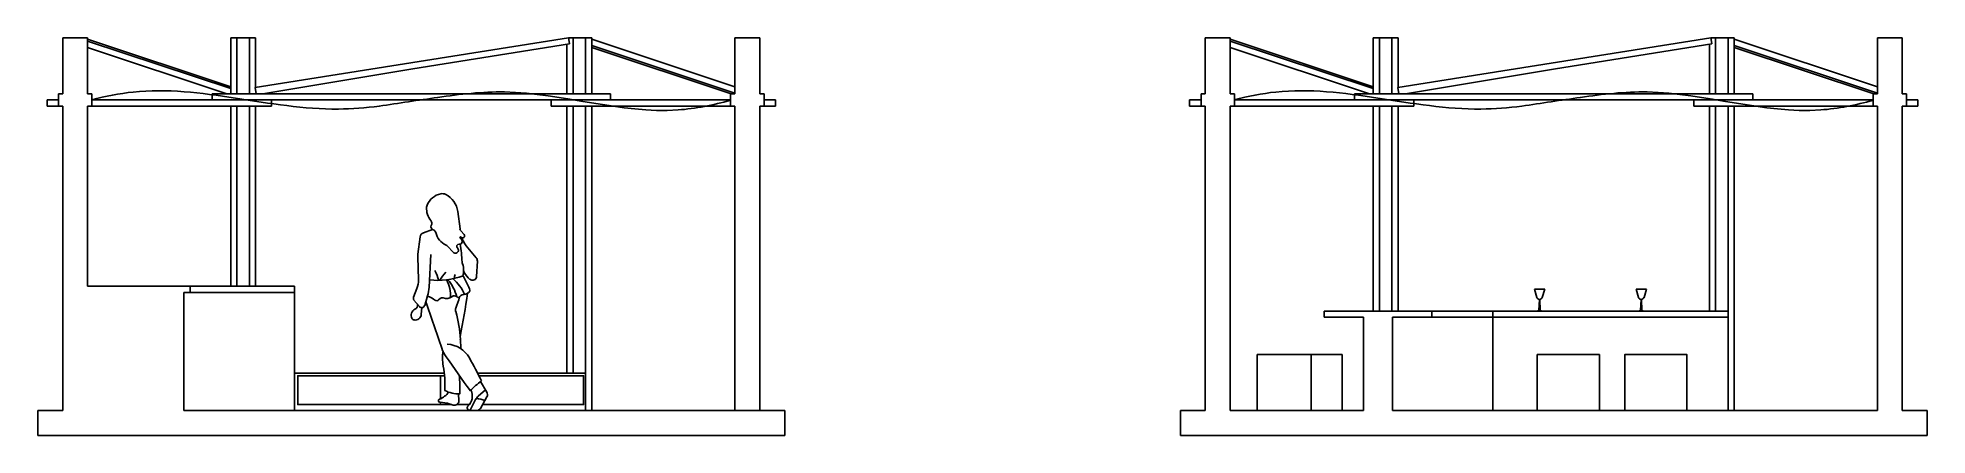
# Model space of a CAD drawing. Header units: inches. Extents: x -87.7 to -72.5, y 513 to 516.2.
import ezdxf

# ---------------------------------------------------------------- set-up
doc = ezdxf.new("R2010")
doc.units = ezdxf.units.IN
doc.header["$MEASUREMENT"] = 0
for name, color, linetype in [('ANTIKEIMENA', 2, 'Continuous'), ('PROVOLES TOIXON', 3, 'Continuous'), ('YPOSTILOMATA', 4, 'Continuous')]:
    doc.layers.add(name, color=color, linetype=linetype)

# ---------------------------------------------------------------- blocks, each defined once
blk = doc.blocks.new('Archi.Space.Kitchen515')
at = {"ltscale": 50}
for p, q in [((368.28, 181.99), (367.95, 183.14)), ((369.4, 183.14), (367.95, 183.14)), ((368.58, 180.16), (368.65, 181.7)), ((368.76, 180.16), (368.7, 181.7)), ((369.06, 181.99), (369.4, 183.14)), ((368.16, 180.05), (368.58, 180.16)), ((369.18, 180.05), (368.16, 180.05)), ((368.58, 180.16), (368.76, 180.16)), ((369.18, 180.05), (368.76, 180.16))]:
    blk.add_line(p, q, dxfattribs=at)
blk.add_arc((368.67, 182.1), 0.405, 196.4774, 343.5226, dxfattribs=at)

msp = doc.modelspace()

# ---------------------------------------------------------------- linework, layer by layer
at = {"layer": 'ANTIKEIMENA'}
for p, q in [((-86.129, 515.798), (-87.279, 516.181)), ((-86.129, 515.784), (-87.279, 516.167)), ((-87.279, 516.116), (-86.16, 515.743)), ((-83.417, 516.193), (-85.934, 515.793)), ((-84.666, 515.944), (-83.409, 516.144)), ((-83.409, 516.144), (-83.417, 516.194)), ((-82.079, 515.799), (-83.229, 516.182)), ((-83.229, 516.131), (-82.079, 515.748)), ((-83.229, 516.116), (-82.108, 515.743)), ((-76.95, 515.798), (-78.1, 516.181)), ((-76.95, 515.784), (-78.1, 516.167)), ((-78.1, 516.116), (-76.98, 515.743)), ((-74.237, 516.193), (-76.754, 515.793)), ((-75.486, 515.944), (-74.229, 516.144)), ((-74.229, 516.144), (-74.237, 516.194)), ((-72.9, 515.799), (-74.05, 516.182)), ((-74.05, 516.131), (-72.9, 515.748)), ((-74.05, 516.116), (-72.929, 515.743)), ((-85.871, 515.743), (-84.666, 515.944)), ((-76.691, 515.743), (-75.486, 515.944)), ((-87.605, 515.693), (-87.514, 515.693)), ((-87.605, 515.643), (-87.605, 515.693)), ((-87.245, 515.693), (-86.033, 515.693)), ((-86.279, 515.743), (-83.079, 515.743)), ((-86.279, 515.743), (-86.279, 515.693)), ((-86.279, 515.734), (-86.279, 515.693)), ((-86.033, 515.693), (-83.637, 515.693)), ((-85.934, 515.793), (-85.926, 515.743)), ((-85.803, 515.693), (-85.803, 515.643)), ((-84.597, 515.693), (-83.541, 515.693)), ((-83.555, 515.643), (-83.555, 515.693)), ((-83.541, 515.693), (-83.419, 515.693)), ((-83.419, 515.693), (-82.114, 515.693)), ((-83.229, 515.743), (-83.079, 515.743)), ((-83.079, 515.743), (-83.079, 515.693)), ((-81.845, 515.693), (-81.753, 515.693)), ((-81.753, 515.693), (-81.753, 515.643)), ((-78.426, 515.693), (-78.334, 515.693)), ((-78.426, 515.643), (-78.426, 515.693)), ((-78.065, 515.693), (-76.854, 515.693)), ((-77.1, 515.743), (-73.9, 515.743)), ((-77.1, 515.743), (-77.1, 515.693)), ((-77.1, 515.734), (-77.1, 515.693)), ((-76.854, 515.693), (-74.457, 515.693)), ((-76.754, 515.793), (-76.746, 515.743)), ((-76.624, 515.693), (-76.624, 515.643)), ((-75.418, 515.693), (-74.361, 515.693)), ((-74.376, 515.643), (-74.376, 515.693)), ((-74.361, 515.693), (-74.24, 515.693)), ((-74.24, 515.693), (-72.934, 515.693)), ((-74.05, 515.743), (-73.9, 515.743)), ((-73.9, 515.743), (-73.9, 515.693)), ((-72.665, 515.693), (-72.574, 515.693)), ((-72.574, 515.693), (-72.574, 515.643)), ((-87.605, 515.643), (-87.514, 515.643)), ((-87.245, 515.643), (-86.034, 515.643)), ((-86.034, 515.643), (-85.803, 515.643)), ((-83.555, 515.643), (-83.541, 515.643)), ((-83.541, 515.643), (-83.419, 515.643)), ((-83.419, 515.643), (-82.114, 515.643)), ((-81.845, 515.643), (-81.753, 515.643)), ((-78.426, 515.643), (-78.334, 515.643)), ((-78.065, 515.643), (-76.854, 515.643)), ((-76.854, 515.643), (-76.624, 515.643)), ((-74.376, 515.643), (-74.361, 515.643)), ((-74.361, 515.643), (-74.24, 515.643)), ((-74.24, 515.643), (-72.934, 515.643)), ((-72.665, 515.643), (-72.574, 515.643)), ((-84.287, 514.655), (-84.305, 514.796)), ((-84.625, 514.451), (-84.607, 514.592)), ((-84.281, 514.64), (-84.253, 514.609)), ((-84.522, 514.449), (-84.536, 514.186)), ((-84.388, 514.517), (-84.341, 514.467)), ((-84.277, 514.587), (-84.248, 514.534)), ((-86.456, 514.193), (-85.618, 514.193)), ((-86.456, 514.143), (-85.618, 514.143)), ((-85.618, 514.193), (-85.618, 513.193)), ((-84.661, 514.104), (-84.633, 514.175)), ((-84.614, 514.029), (-84.657, 514.082)), ((-84.595, 514.021), (-84.599, 513.966)), ((-84.548, 514.116), (-84.571, 514.038)), ((-84.459, 514.083), (-84.448, 514.094)), ((-76.479, 513.993), (-75.989, 513.993)), ((-75.989, 513.993), (-74.1, 513.993)), ((-75.989, 513.993), (-75.989, 513.193)), ((-74.1, 513.993), (-74.1, 513.193)), ((-76.479, 513.943), (-74.1, 513.943)), ((-84.281, 513.691), (-84.284, 513.766)), ((-77.882, 513.643), (-77.882, 513.193)), ((-77.199, 513.643), (-77.882, 513.643)), ((-77.449, 513.643), (-77.449, 513.193)), ((-77.199, 513.643), (-77.199, 513.193)), ((-85.618, 513.493), (-84.413, 513.493)), ((-84.443, 513.473), (-84.443, 513.287)), ((-84.146, 513.493), (-83.279, 513.493)), ((-84.072, 513.341), (-84.124, 513.425)), ((-83.279, 513.493), (-83.279, 513.193)), ((-84.443, 513.258), (-84.443, 513.24)), ((-84.299, 513.327), (-84.296, 513.272)), ((-84.205, 513.195), (-84.162, 513.281)), ((-84.083, 513.359), (-84.141, 513.307)), ((-84.124, 513.209), (-84.071, 513.302))]:
    msp.add_line(p, q, dxfattribs=at)
for points in [[(-84.552, 514.847, 0.084182), (-84.556, 514.829, 0.18287), (-84.522, 514.721, -0.283338), (-84.518, 514.683, 0.448165), (-84.503, 514.648)], [(-84.507, 514.65), (-84.581, 514.623, 0.282655), (-84.607, 514.592)], [(-84.388, 514.517, 0.102796), (-84.398, 514.525, -0.239171), (-84.482, 514.625)], [(-84.621, 514.245), (-84.626, 514.431, -0.037671), (-84.625, 514.451)], [(-84.341, 514.467, 1.049582), (-84.308, 514.501, -0.724707), (-84.295, 514.531, 0.865126), (-84.284, 514.578)], [(-84.248, 514.534, 0.049332), (-84.237, 514.518), (-84.157, 514.421)], [(-84.154, 514.271), (-84.148, 514.395, 0.186753), (-84.157, 514.421)], [(-84.263, 514.278), (-84.226, 514.206, -0.058164), (-84.209, 514.162)], [(-84.65, 514.008, 0.410382), (-84.674, 513.935, 0.232949), (-84.656, 513.922)], [(-84.448, 514.094, -0.309962), (-84.422, 514.099, 0.279999), (-84.353, 514.109)], [(-84.353, 514.109, -0.388449), (-84.311, 514.107, 0.513903), (-84.288, 514.11)], [(-84.422, 513.551, -0.066473), (-84.41, 513.354, 0.123785), (-84.289, 513.327, 0.03216), (-84.294, 513.477)], [(-84.453, 513.283, 0.770533), (-84.45, 513.259), (-84.388, 513.252)], [(-84.296, 513.272, -0.533602), (-84.342, 513.237), (-84.382, 513.25)], [(-84.211, 513.195), (-84.151, 513.193, 0.277321), (-84.124, 513.209)]]:
    msp.add_lwpolyline(points, format="xyb", dxfattribs=at)
for points in [[(-75.133, 513.193), (-75.633, 513.193), (-75.633, 513.643), (-75.133, 513.643)], [(-74.43, 513.193), (-74.93, 513.193), (-74.93, 513.643), (-74.43, 513.643)]]:
    msp.add_lwpolyline(points, close=True, dxfattribs=at)
for points in [[(-84.352, 513.24), (-85.591, 513.24), (-85.591, 513.473), (-84.411, 513.473)], [(-84.293, 513.473), (-84.291, 513.473)], [(-84.135, 513.473), (-83.295, 513.473), (-83.295, 513.24), (-84.106, 513.24)], [(-84.212, 513.24), (-84.312, 513.24)]]:
    msp.add_lwpolyline(points, dxfattribs=at)
for centre, radius, start, end in [((-84.412, 514.789), 0.151, 101.6633, 157.4814), ((-84.43, 514.875), 0.0637, 62.9455, 101.6633), ((-84.482, 514.773), 0.178, 7.2664, 62.9455), ((-84.513, 514.619), 0.0309, 12.8609, 71.4651), ((-84.282, 514.584), 0.00615, 41.46, 248.4617), ((-84.26, 514.659), 0.0278, 187.2664, 221.0092), ((-84.266, 514.598), 0.0161, 221.46, 41.0092), ((-85.353, 514.334), 1.084, 2.8914, 10.5542), ((-84.781, 514.157), 0.333, 14.3806, 29.0304), ((-84.208, 514.112), 0.273, 134.9881, 152.0934), ((-84.784, 514.405), 0.473, 341.554, 345.524), ((-84.223, 514.391), 0.047, 182.8914, 202.4437), ((-84.375, 514.328), 0.117, 355.8605, 22.4437), ((-84.402, 514.317), 0.144, 344.3038, 358.7899), ((-84.232, 514.318), 0.0263, 175.8605, 211.7984), ((-84.044, 514.434), 0.247, 211.7984, 228.6152), ((-84.803, 514.24), 0.182, 338.8266, 1.4085), ((-84.843, 514.202), 0.307, 343.676, 357.0018), ((-84.467, 514.811), 0.571, 263.362, 290.9524), ((-84.598, 514.127), 0.234, 353.661, 30.244), ((-84.645, 514.02), 0.344, 14.9862, 41.0205), ((-84.624, 513.95), 0.414, 25.413, 47.193), ((-91.185, 515.155), 7.033, 348.8063, 351.6789), ((-84.29, 514.26), 0.138, 278.223, 301.3713), ((-84.227, 514.158), 0.0186, 301.3713, 14.1225), ((-84.186, 514.273), 0.0321, 228.6152, 357.33), ((-84.64, 514.096), 0.0218, 158.8265, 219.5297), ((-84.667, 514.042), 0.0385, 296.9404, 8.9368), ((-84.595, 514.045), 0.0246, 219.5297, 343.676), ((15.938, 548.46), 106.221, 198.8912, 199.1046), ((-84.573, 513.986), 0.128, 48.5355, 79.6416), ((-84.474, 514.097), 0.0206, 228.5355, 315.5463), ((-84.274, 514.002), 0.049, 161.4885, 196.2716), ((-85.234, 513.722), 0.951, 2.603, 16.2716), ((-40.464, 499.334), 46.249, 161.372, 161.4885), ((-84.266, 514.099), 0.0245, 98.2229, 153.1099), ((-84.647, 513.969), 0.0483, 258.6425, 356.0855), ((-84.171, 513.785), 0.278, 199.1046, 214.9663), ((-84.4, 513.511), 0.216, 29.4491, 87.2259), ((-84.064, 513.775), 0.221, 182.1938, 182.603), ((-84.081, 513.619), 0.347, 171.1932, 191.1369), ((-51.504, 536.63), 40.14, 214.9663, 215.447), ((-87.267, 511.892), 3.508, 26.0196, 29.4491), ((-83.847, 513.042), 0.472, 124.5531, 139.1992), ((-84.527, 513.459), 0.191, 292.8659, 321.7851), ((-84.392, 513.223), 0.0288, 71.2315, 83.3276), ((-84.21, 513.214), 0.0192, 133.9881, 268.5742), ((-84.302, 513.309), 0.113, 313.9881, 24.7063), ((-84.082, 513.241), 0.0889, 131.4324, 153.1397), ((-84.272, 512.716), 0.587, 71.6491, 78.534), ((-84.105, 513.321), 0.0386, 330.5734, 31.8718)]:
    msp.add_arc(centre, radius, start, end, dxfattribs=at)
for points, knots in [([(-87.245, 515.694), (-87.135, 515.722), (-86.486, 515.855), (-85.704, 515.574), (-85.045, 515.63), (-84.935, 515.643)], [32.605648, 32.605648, 32.605648, 32.605648, 66.622286, 231.998133, 265.0539, 265.0539, 265.0539, 265.0539]), ([(-78.065, 515.694), (-77.955, 515.722), (-77.307, 515.855), (-76.524, 515.574), (-75.865, 515.63), (-75.756, 515.643)], [32.605648, 32.605648, 32.605648, 32.605648, 66.622286, 231.998133, 265.0539, 265.0539, 265.0539, 265.0539]), ([(-84.937, 515.643), (-84.78, 515.667), (-84.623, 515.69), (-84.466, 515.713), (-84.466, 515.713), (-84.466, 515.713), (-84.466, 515.713), (-84.287, 515.739), (-83.644, 515.814), (-82.85, 515.527), (-82.254, 515.652), (-82.114, 515.689)], [264.853084, 264.853084, 264.853084, 264.853084, 312.294791, 312.294791, 312.294791, 312.295926, 312.295926, 312.295926, 366.224432, 506.346721, 549.502794, 549.502794, 549.502794, 549.502794]), ([(-75.757, 515.643), (-75.6, 515.667), (-75.443, 515.69), (-75.286, 515.713), (-75.286, 515.713), (-75.286, 515.713), (-75.286, 515.713), (-75.108, 515.739), (-74.465, 515.814), (-73.67, 515.527), (-73.074, 515.652), (-72.934, 515.689)], [264.853084, 264.853084, 264.853084, 264.853084, 312.294791, 312.294791, 312.294791, 312.295926, 312.295926, 312.295926, 366.224432, 506.346721, 549.502794, 549.502794, 549.502794, 549.502794])]:
    msp.add_open_spline(points, degree=3, knots=knots, dxfattribs=at)
at = {"layer": 'PROVOLES TOIXON'}
for p, q in [((-86.129, 516.193), (-86.079, 516.193)), ((-86.129, 515.743), (-86.129, 516.193)), ((-86.079, 516.193), (-85.979, 516.193)), ((-86.079, 515.743), (-86.079, 516.193)), ((-85.979, 516.193), (-85.929, 516.193)), ((-85.979, 515.743), (-85.979, 516.193)), ((-85.929, 515.793), (-85.929, 516.193)), ((-83.429, 515.745), (-83.429, 516.141)), ((-83.417, 516.193), (-83.379, 516.193)), ((-83.379, 515.743), (-83.379, 516.193)), ((-83.379, 516.193), (-83.265, 516.193)), ((-83.279, 516.193), (-83.229, 516.193)), ((-83.279, 515.743), (-83.279, 516.193)), ((-83.229, 515.743), (-83.229, 516.193)), ((-76.95, 516.193), (-76.9, 516.193)), ((-76.95, 515.743), (-76.95, 516.193)), ((-76.9, 516.193), (-76.8, 516.193)), ((-76.9, 515.743), (-76.9, 516.193)), ((-76.8, 516.193), (-76.75, 516.193)), ((-76.8, 515.743), (-76.8, 516.193)), ((-76.75, 515.793), (-76.75, 516.193)), ((-74.25, 515.745), (-74.25, 516.141)), ((-74.237, 516.193), (-74.2, 516.193)), ((-74.2, 515.743), (-74.2, 516.193)), ((-74.2, 516.193), (-74.086, 516.193)), ((-74.1, 516.193), (-74.05, 516.193)), ((-74.1, 515.743), (-74.1, 516.193)), ((-74.05, 515.743), (-74.05, 516.193)), ((-86.129, 514.193), (-86.129, 515.643)), ((-86.079, 514.193), (-86.079, 515.643)), ((-85.979, 514.193), (-85.979, 515.643)), ((-85.929, 514.193), (-85.929, 515.643)), ((-83.429, 513.493), (-83.429, 515.643)), ((-83.379, 513.493), (-83.379, 515.643)), ((-83.279, 513.493), (-83.279, 515.643)), ((-83.229, 513.193), (-83.229, 515.643)), ((-76.95, 513.993), (-76.95, 515.643)), ((-76.9, 513.993), (-76.9, 515.643)), ((-76.8, 513.993), (-76.8, 515.643)), ((-76.75, 513.993), (-76.75, 515.643)), ((-74.25, 513.993), (-74.25, 515.643)), ((-74.2, 513.993), (-74.2, 515.643)), ((-74.1, 513.993), (-74.1, 515.643)), ((-74.05, 513.193), (-74.05, 515.643))]:
    msp.add_line(p, q, dxfattribs=at)
at = {"layer": 'YPOSTILOMATA'}
for p, q in [((-87.479, 516.193), (-87.429, 516.193)), ((-87.479, 515.743), (-87.479, 516.193)), ((-87.429, 516.193), (-87.329, 516.193)), ((-87.329, 516.193), (-87.279, 516.193)), ((-87.279, 515.743), (-87.279, 516.193)), ((-82.079, 516.193), (-81.879, 516.193)), ((-82.079, 515.743), (-82.079, 516.193)), ((-81.879, 515.743), (-81.879, 516.193)), ((-78.3, 516.193), (-78.25, 516.193)), ((-78.3, 515.743), (-78.3, 516.193)), ((-78.25, 516.193), (-78.15, 516.193)), ((-78.15, 516.193), (-78.1, 516.193)), ((-78.1, 515.743), (-78.1, 516.193)), ((-72.9, 516.193), (-72.7, 516.193)), ((-72.9, 515.743), (-72.9, 516.193)), ((-72.7, 515.743), (-72.7, 516.193)), ((-87.514, 515.743), (-87.514, 515.643)), ((-87.514, 515.743), (-87.479, 515.743)), ((-87.279, 515.743), (-87.245, 515.743)), ((-87.245, 515.743), (-87.245, 515.643)), ((-82.114, 515.743), (-82.114, 515.643)), ((-82.114, 515.743), (-82.079, 515.743)), ((-81.879, 515.743), (-81.845, 515.743)), ((-81.845, 515.743), (-81.845, 515.643)), ((-78.334, 515.743), (-78.334, 515.643)), ((-78.334, 515.743), (-78.3, 515.743)), ((-78.1, 515.743), (-78.065, 515.743)), ((-78.065, 515.743), (-78.065, 515.643)), ((-72.934, 515.743), (-72.934, 515.643)), ((-72.934, 515.743), (-72.9, 515.743)), ((-72.7, 515.743), (-72.665, 515.743)), ((-72.665, 515.743), (-72.665, 515.643)), ((-87.514, 515.643), (-87.479, 515.643)), ((-87.479, 513.193), (-87.479, 515.643)), ((-87.279, 514.193), (-87.279, 515.643)), ((-87.279, 515.643), (-87.245, 515.643)), ((-82.114, 515.643), (-82.079, 515.643)), ((-82.079, 513.193), (-82.079, 515.643)), ((-81.879, 513.193), (-81.879, 515.643)), ((-81.879, 515.643), (-81.845, 515.643)), ((-78.334, 515.643), (-78.3, 515.643)), ((-78.3, 513.193), (-78.3, 515.643)), ((-78.1, 513.193), (-78.1, 515.643)), ((-78.1, 515.643), (-78.065, 515.643)), ((-72.934, 515.643), (-72.9, 515.643)), ((-72.9, 513.193), (-72.9, 515.643)), ((-72.7, 513.193), (-72.7, 515.643)), ((-72.7, 515.643), (-72.665, 515.643)), ((-86.456, 514.193), (-87.279, 514.193)), ((-86.506, 514.143), (-86.506, 513.193)), ((-86.456, 514.143), (-86.506, 514.143)), ((-86.456, 514.193), (-86.456, 514.143)), ((-76.479, 513.993), (-77.345, 513.993)), ((-77.345, 513.993), (-77.345, 513.943)), ((-76.479, 513.943), (-76.479, 513.993)), ((-77.028, 513.943), (-77.345, 513.943)), ((-77.028, 513.943), (-77.028, 513.193)), ((-76.797, 513.943), (-76.797, 513.193)), ((-76.479, 513.943), (-76.797, 513.943)), ((-87.679, 512.993), (-87.679, 513.193)), ((-87.679, 513.193), (-87.479, 513.193)), ((-86.506, 513.193), (-86.179, 513.193)), ((-86.179, 513.193), (-83.179, 513.193)), ((-83.179, 513.193), (-81.679, 513.193)), ((-81.679, 512.993), (-81.679, 513.193)), ((-78.5, 512.993), (-78.5, 513.193)), ((-78.5, 513.193), (-78.3, 513.193)), ((-77.028, 513.193), (-78.1, 513.193)), ((-76.797, 513.193), (-74, 513.193)), ((-74, 513.193), (-72.9, 513.193)), ((-72.7, 513.193), (-72.5, 513.193)), ((-72.5, 512.993), (-72.5, 513.193)), ((-87.679, 512.993), (-81.679, 512.993)), ((-78.5, 512.993), (-72.5, 512.993))]:
    msp.add_line(p, q, dxfattribs=at)

# ---------------------------------------------------------------- block references
at = {"layer": 'ANTIKEIMENA', "xscale": 0.05692818240722878, "yscale": 0.05692818240722878, "zscale": 0.05692818240722878}
for p in [(-96.602, 503.743), (-95.785, 503.743)]:
    msp.add_blockref('Archi.Space.Kitchen515', p, dxfattribs=at)

doc.saveas('drawing.dxf')
